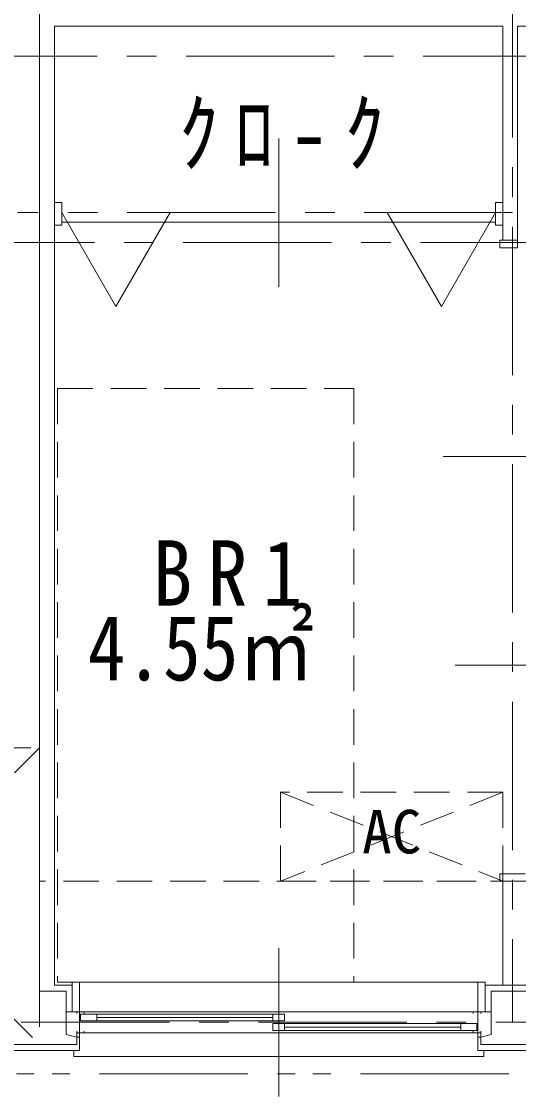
# Model space of a CAD drawing. Units: millimetres at full size; details may follow other scales. Extents: x -443943 to 462275, y -43546 to 79452.
# Drawn here: x -9355 to -7679, y -15468 to -11847 of the extents above; entities that cross this region are included whole.
import ezdxf
from ezdxf.enums import TextEntityAlignment as Align

# ---------------------------------------------------------------- set-up
doc = ezdxf.new("R2010")
doc.units = ezdxf.units.MM
doc.header["$LTSCALE"] = 100
for name, pattern in [('CHAIN1', [8, 5, -1, 1, -1]), ('DASHED1', [1.8, 1.2, -0.6]), ('DOUBLE_CHAIN1', [8.8, 5, -1, 0.6, -0.6, 0.6, -1])]:
    doc.linetypes.add(name, pattern=pattern)
for name, color, linetype, lineweight in [('4-0_仕上', 7, 'Continuous', 15), ('4-1_通り芯', 4, 'Continuous', 9), ('4-2_躯体', 3, 'Continuous', 20), ('4-3_建具', 4, 'Continuous', 9), ('4-5_文字', 7, 'Continuous', 15), ('4-A_目地･ﾊｯﾁ', 4, 'Continuous', 9), ('4-B_E-PANL', 1, 'Continuous', 18)]:
    doc.layers.add(name, color=color, linetype=linetype, lineweight=lineweight)
doc.styles.add('ＭＳ ゴシック', font='')
doc.styles.get('ＭＳ ゴシック').set_extended_font_data('MS Gothic')

msp = doc.modelspace()

# ---------------------------------------------------------------- linework, layer by layer
at = {"layer": '4-0_仕上'}
for p, q in [((-9244.2, -15093.1), (-9244.2, -11863.1)), ((-7731.7, -11863.1), (-9244.2, -11863.1)), ((-7555.7, -11863.1), (-7682.7, -11863.1)), ((-7232.9, -15093.1), (-7791.7, -15093.1)), ((-9159.2, -15313.1), (-11091.7, -15313.1)), ((-7207.9, -15313.1), (-7816.7, -15313.1))]:
    msp.add_line(p, q, dxfattribs=at)
at = {"layer": '4-0_仕上', "color": 4, "linetype": 'DASHED1', "lineweight": 9}
for p, q in [((-8481.7, -14443.1), (-8481.7, -14743.1)), ((-7731.7, -14443.1), (-8481.7, -14743.1)), ((-7731.7, -14743.1), (-7731.7, -14443.1)), ((-8481.7, -14743.1), (-7731.7, -14743.1))]:
    msp.add_line(p, q, dxfattribs=at)
at = {"layer": '4-0_仕上', "linetype": 'DASHED1'}
msp.add_line((-3694.2, -14743.1), (-9294.2, -14743.1), dxfattribs=at)
at = {"layer": '4-0_仕上', "color": 4, "linetype": 'DASHED1', "lineweight": 9}
msp.add_lwpolyline([(-7731.7, -14443.1), (-8481.7, -14443.1), (-7731.7, -14743.1)], dxfattribs=at)
at = {"layer": '4-1_通り芯', "linetype": 'CHAIN1'}
for p, q in [((-7699.2, -11738.1), (-7699.2, -15218.1)), ((-7699.2, -12490.6), (-9369.2, -12490.6)), ((-18955.9, -15218.1), (21355.8, -15218.1))]:
    msp.add_line(p, q, dxfattribs=at)
at = {"layer": '4-2_躯体', "linetype": 'DASHED1'}
for p, q in [((-10294.2, -14293.1), (-9294.2, -15293.1)), ((-9294.2, -14293.1), (-10294.2, -15293.1)), ((-9444.2, -14293.1), (-9294.2, -14293.1)), ((-9294.2, -15113.1), (-9294.2, -15293.1))]:
    msp.add_line(p, q, dxfattribs=at)
at = {"layer": '4-2_躯体'}
for p, q in [((-7771.7, -15258.7), (-7771.7, -15113.1)), ((-7252.9, -15113.1), (-7771.7, -15113.1)), ((-9204.2, -15258.7), (-9169.2, -15268.1)), ((-9169.2, -15293.1), (-9169.2, -15268.1)), ((-7806.7, -15268.1), (-7771.7, -15258.7)), ((-7806.7, -15268.1), (-7806.7, -15293.1)), ((-9169.2, -15293.1), (-11081.7, -15293.1)), ((-7217.9, -15293.1), (-7806.7, -15293.1))]:
    msp.add_line(p, q, dxfattribs=at)
msp.add_lwpolyline([(-9294.2, -11813.1), (-9294.2, -15113.1), (-9204.2, -15113.1), (-9204.2, -15258.7)], dxfattribs=at)
at = {"layer": '4-3_建具', "color": 7, "lineweight": 15}
for p, q in [((-7731.7, -12584), (-7731.7, -11863.1)), ((-7682.7, -12609), (-7682.7, -11863.1)), ((-9219.2, -12457.1), (-9244.2, -12457.1)), ((-9219.2, -12457.1), (-9219.2, -12533.1)), ((-7731.7, -12457.1), (-7756.7, -12457.1)), ((-7756.7, -12457.1), (-7756.7, -12533.1)), ((-9219.2, -12533.1), (-9244.2, -12533.1)), ((-7731.7, -12533.1), (-7756.7, -12533.1)), ((-7682.7, -12584), (-7741.7, -12584)), ((-7741.7, -12609), (-7741.7, -12584)), ((-7682.7, -12609), (-7741.7, -12609)), ((-7741.7, -14718.1), (-7656.7, -14718.1)), ((-7741.7, -14718.1), (-7741.7, -14743.1)), ((-7741.7, -14743.1), (-7656.7, -14743.1)), ((-7731.7, -14743.1), (-7731.7, -15093.1)), ((-9184.2, -15093.1), (-9244.2, -15093.1)), ((-7791.7, -15083.1), (-9184.2, -15083.1)), ((-9184.2, -15183.1), (-9184.2, -15083.1)), ((-9159.2, -15083.1), (-9159.2, -15183.1)), ((-7816.7, -15083.1), (-7816.7, -15183.1)), ((-7791.7, -15183.1), (-7791.7, -15083.1)), ((-9159.2, -15183.1), (-9184.2, -15183.1)), ((-7816.7, -15183.1), (-7791.7, -15183.1)), ((-9169.2, -15268.1), (-9159.2, -15268.1)), ((-9159.2, -15268.1), (-9159.2, -15313.1)), ((-7816.7, -15268.1), (-7806.7, -15268.1)), ((-7816.7, -15268.1), (-7816.7, -15313.1))]:
    msp.add_line(p, q, dxfattribs=at)
at = {"layer": '4-3_建具'}
for p, q in [((-8487.9, -12240.6), (-8487.9, -12740.6)), ((-9219.2, -12490.6), (-9036.7, -12806.7)), ((-8854.2, -12490.6), (-9036.7, -12806.7)), ((-8121.7, -12490.6), (-7939.2, -12806.7)), ((-7756.7, -12490.6), (-7939.2, -12806.7)), ((-7756.7, -12523.1), (-9219.2, -12523.1)), ((-7933.2, -13312), (-7433.2, -13312)), ((-7893.2, -14015.1), (-7393.2, -14015.1)), ((-8487.9, -14968.1), (-8487.9, -15468.1)), ((-9184.2, -15183.1), (-9204.2, -15183.1)), ((-9169.2, -15188.1), (-9169.2, -15183.1)), ((-9169.2, -15183.1), (-7806.7, -15183.1)), ((-9159.2, -15183.1), (-9159.2, -15268.1)), ((-9156.2, -15190.6), (-8467.9, -15190.6)), ((-9156.2, -15213.6), (-9156.2, -15190.6)), ((-9144.2, -15183.1), (-9144.2, -15188.1)), ((-9101.7, -15190.6), (-9101.7, -15213.6)), ((-8507.9, -15202.1), (-9101.7, -15202.1)), ((-8507.9, -15190.6), (-8507.9, -15213.6)), ((-8467.9, -15190.6), (-8467.9, -15213.6)), ((-7831.7, -15183.1), (-7831.7, -15188.1)), ((-7816.7, -15183.1), (-7816.7, -15268.1)), ((-7806.7, -15183.1), (-7806.7, -15188.1)), ((-7791.7, -15183.1), (-7771.7, -15183.1)), ((-8467.9, -15213.6), (-9156.2, -15213.6)), ((-8507.9, -15222.6), (-8507.9, -15245.6)), ((-7819.7, -15222.6), (-8507.9, -15222.6)), ((-8467.9, -15222.6), (-8467.9, -15245.6)), ((-7874.2, -15234.1), (-8467.9, -15234.1)), ((-7874.2, -15222.6), (-7874.2, -15245.6)), ((-7819.7, -15245.6), (-7819.7, -15222.6)), ((-9169.2, -15268.1), (-9169.2, -15248.1)), ((-9169.2, -15253.1), (-7806.7, -15253.1)), ((-9144.2, -15248.1), (-9144.2, -15253.1)), ((-8507.9, -15245.6), (-7819.7, -15245.6)), ((-7831.7, -15248.1), (-7831.7, -15253.1)), ((-7806.7, -15248.1), (-7806.7, -15268.1)), ((-9179.2, -15313.1), (-9179.2, -15333.1)), ((-7796.7, -15313.1), (-7796.7, -15333.1)), ((-9179.2, -15333.1), (-7796.7, -15333.1))]:
    msp.add_line(p, q, dxfattribs=at)
at = {"layer": '4-3_建具', "linetype": 'DASHED1'}
msp.add_line((-9234.2, -15083.1), (-8234.2, -15083.1), dxfattribs=at)
at = {"layer": '4-3_建具', "color": 3, "lineweight": 20}
msp.add_line((-9191.1, -15293.1), (-9187.6, -15293.1), dxfattribs=at)
at = {"layer": '4-A_目地･ﾊｯﾁ', "linetype": 'DASHED1'}
msp.add_line((-9234.2, -13083.1), (-9234.2, -15083.1), dxfattribs=at)
msp.add_lwpolyline([(-9234.2, -13083.1), (-8234.2, -13083.1), (-8234.2, -15083.1)], dxfattribs=at)
at = {"layer": '4-B_E-PANL', "linetype": 'CHAIN1'}
for p, q in [((4499.7, -11963), (-10673.5, -11963.1)), ((-12009.6, -12591.5), (5468.4, -12591.5))]:
    msp.add_line(p, q, dxfattribs=at)
at = {"layer": '4-B_E-PANL', "linetype": 'DOUBLE_CHAIN1'}
msp.add_line((-17012.3, -15391.6), (5474.2, -15391.5), dxfattribs=at)

# ---------------------------------------------------------------- texts
at = {"layer": '4-5_文字', "style": 'ＭＳ ゴシック', "width": 0.85}
msp.add_text('4.55㎡', height=219.9, dxfattribs=at).set_placement((-9132.4, -14132.3), align=Align.BOTTOM_LEFT)
at = {"layer": '4-5_文字', "color": 4, "style": 'ＭＳ ゴシック'}
msp.add_text('AC', height=146.6, dxfattribs=at).set_placement((-8206.7, -14693.1), align=Align.BOTTOM_LEFT)
at = {"layer": '4-5_文字', "char_height": 219.9, "attachment_point": 7, "style": 'ＭＳ ゴシック'}
for s, insert in [('\\T1.38;\\W0.9;ｸﾛ-ｸ', (-8825.1, -12343.8)), ('\\T1.38;\\W0.9;BR1', (-8913.7, -13814.4))]:
    msp.add_mtext(s, dxfattribs=dict(at, insert=insert))

doc.saveas('drawing.dxf')
